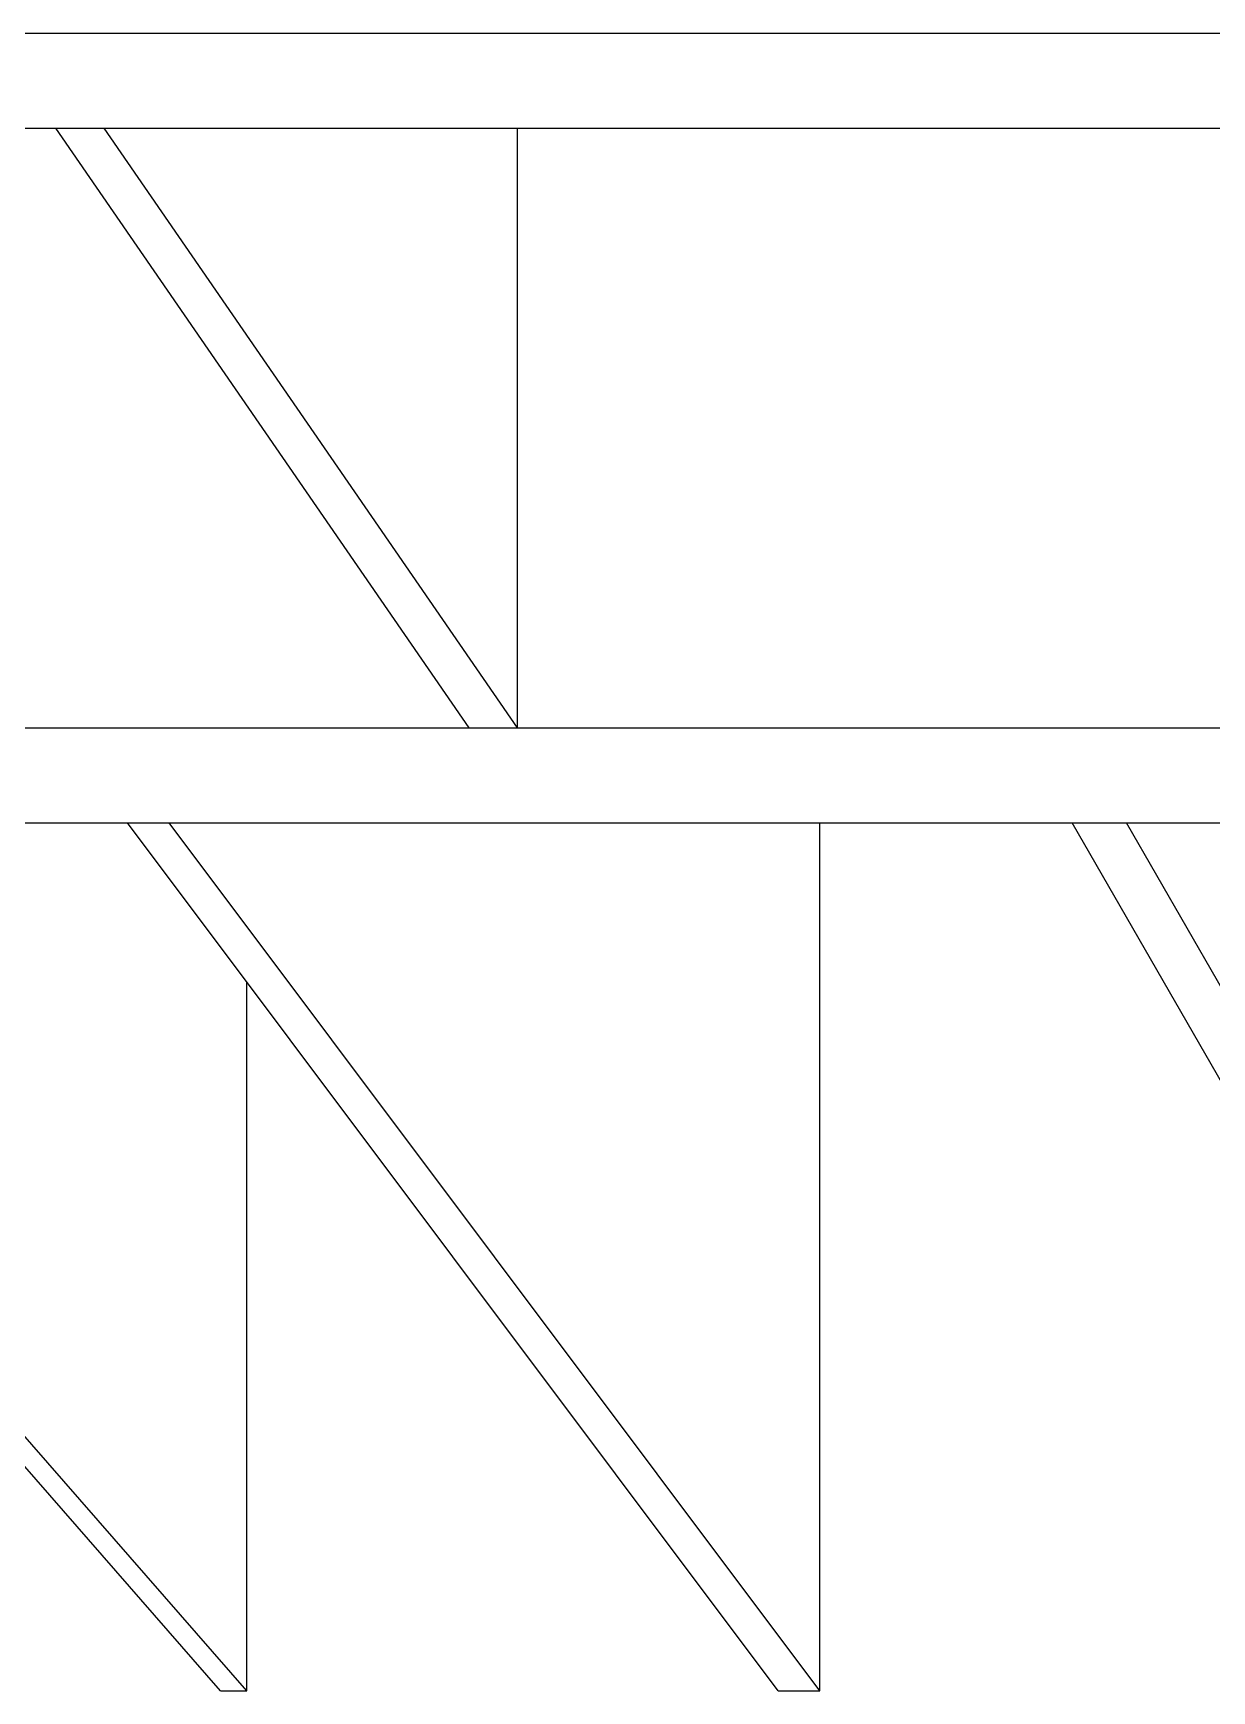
# Model space of a CAD drawing. Extents: x -3 to 21028, y -3 to 29728.
# Drawn here: x 5426.9 to 5737.4, y 15853.7 to 16290.3 of the extents above; entities that cross this region are included whole.
import ezdxf

# ---------------------------------------------------------------- set-up
doc = ezdxf.new("R2010")
doc.units = 0
doc.header["$LTSCALE"] = 200
doc.header["$MEASUREMENT"] = 0
doc.layers.add('01', color=7, linetype='CONTINUOUS')

msp = doc.modelspace()

# ---------------------------------------------------------------- linework, layer by layer
at = {"layer": '01'}
for p, q in [((4979.8306, 16290.3328), (6533.8306, 16290.3328)), ((4979.8306, 16265.3328), (6533.8306, 16265.3328)), ((5541.7598, 16107.3112), (5432.8654, 16265.3328)), ((5554.4877, 16107.3112), (5445.5933, 16265.3328)), ((5554.4877, 16107.3112), (5554.4877, 16265.3328)), ((5623.1638, 15853.6928), (5451.7713, 16082.3112)), ((5634.1215, 15853.6928), (5462.729, 16082.3112)), ((5634.1215, 15853.6928), (5634.1215, 16082.3112)), ((5832.1153, 15853.6928), (5700.6012, 16082.3112)), ((5846.3956, 15853.6928), (5714.8816, 16082.3112)), ((5483.161, 15853.6928), (5483.161, 16040.4408)), ((5483.161, 15853.6928), (5392.8306, 15957.1605)), ((5476.2727, 15853.6928), (5392.8306, 15949.2704)), ((5476.2727, 15853.6928), (5483.161, 15853.6928)), ((5623.1638, 15853.6928), (5634.1215, 15853.6928))]:
    msp.add_line(p, q, dxfattribs=at)
at = {"layer": '01', "ltscale": 2}
for p, q in [((5162.8306, 16107.3112), (6533.8306, 16107.3112)), ((5162.8306, 16082.3112), (6533.8306, 16082.3112))]:
    msp.add_line(p, q, dxfattribs=at)

doc.saveas('drawing.dxf')
